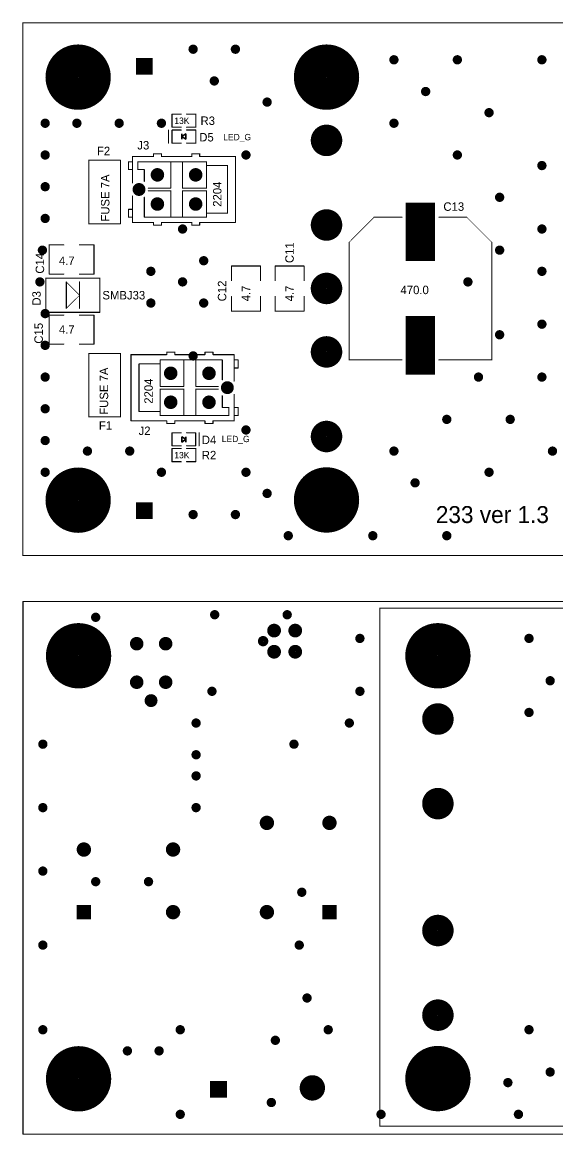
# Model space of a CAD drawing. Extents: x 1.24 to 6.55, y 2.38 to 7.64.
# Drawn here: x 1.24 to 3.77, y 2.38 to 7.64 of the extents above; entities that cross this region are included whole.
import ezdxf

# ---------------------------------------------------------------- set-up
doc = ezdxf.new("R2010")
doc.units = 0
doc.header["$MEASUREMENT"] = 0
for name, color, linetype in [('1', 5, 'CONTINUOUS'), ('12', 1, 'CONTINUOUS'), ('2', 1, 'CONTINUOUS'), ('5', 7, 'CONTINUOUS'), ('6', 7, 'CONTINUOUS'), ('9', 5, 'CONTINUOUS')]:
    doc.layers.add(name, color=color, linetype=linetype)

msp = doc.modelspace()

# ---------------------------------------------------------------- linework, layer by layer
at = {"layer": '1', "const_width": 0.003}
for points in [[(1.949, 7.144), (1.949, 7.206, -1), (1.951, 7.206), (1.951, 7.144, -1), (1.949, 7.144)], [(1.994, 7.205), (1.95, 7.205, -1), (1.95, 7.207), (1.994, 7.207, -1), (1.994, 7.205)], [(2.063, 7.205), (2.019, 7.205, -1), (2.019, 7.207), (2.063, 7.207, -1), (2.063, 7.205)], [(2.064, 7.206), (2.064, 7.144, -1), (2.062, 7.144), (2.062, 7.206, -1), (2.064, 7.206)], [(1.933, 7.069), (1.933, 7.131, -1), (1.935, 7.131), (1.935, 7.069, -1), (1.933, 7.069)], [(1.994, 7.143), (1.95, 7.143, -1), (1.95, 7.145), (1.994, 7.145, -1), (1.994, 7.143)], [(1.949, 7.069), (1.949, 7.131, -1), (1.951, 7.131), (1.951, 7.069, -1), (1.949, 7.069)], [(1.95, 7.132), (1.994, 7.132, -1), (1.994, 7.13), (1.95, 7.13, -1), (1.95, 7.132)], [(2.063, 7.143), (2.019, 7.143, -1), (2.019, 7.145), (2.063, 7.145, -1), (2.063, 7.143)], [(2.019, 7.132), (2.063, 7.132, -1), (2.063, 7.13), (2.019, 7.13, -1), (2.019, 7.132)], [(2.062, 7.069), (2.062, 7.131, -1), (2.064, 7.131), (2.064, 7.069, -1), (2.062, 7.069)], [(1.95, 7.07), (1.994, 7.07, -1), (1.994, 7.068), (1.95, 7.068, -1), (1.95, 7.07)], [(2.019, 7.07), (2.063, 7.07, -1), (2.063, 7.068), (2.019, 7.068, -1), (2.019, 7.07)], [(1.863, 7.005), (1.763, 7.005, -1), (1.763, 7.007), (1.863, 7.007, -1), (1.863, 7.005)], [(1.764, 7.006), (1.764, 6.881, -1), (1.762, 6.881), (1.762, 7.006, -1), (1.764, 7.006)], [(1.862, 7.006), (1.862, 7.019, -1), (1.864, 7.019), (1.864, 7.006, -1), (1.862, 7.006)], [(1.863, 7.02), (1.9, 7.02, -1), (1.9, 7.018), (1.863, 7.018, -1), (1.863, 7.02)], [(1.899, 7.006), (1.899, 7.019, -1), (1.901, 7.019), (1.901, 7.006, -1), (1.899, 7.006)], [(1.9, 7.007), (2.044, 7.007, -1), (2.044, 7.005), (1.9, 7.005, -1), (1.9, 7.007)], [(2.081, 7.018), (2.044, 7.018, -1), (2.044, 7.02), (2.081, 7.02, -1), (2.081, 7.018)], [(2.043, 7.006), (2.043, 7.019, -1), (2.045, 7.019), (2.045, 7.006, -1), (2.043, 7.006)], [(2.08, 7.006), (2.08, 7.019, -1), (2.082, 7.019), (2.082, 7.006, -1), (2.08, 7.006)], [(2.081, 7.007), (2.25, 7.007, -1), (2.25, 7.005), (2.081, 7.005, -1), (2.081, 7.007)], [(2.249, 6.694), (2.249, 7.006, -1), (2.251, 7.006), (2.251, 6.694, -1), (2.249, 6.694)], [(1.556, 6.989), (1.706, 6.989, -1), (1.706, 6.987), (1.556, 6.987, -1), (1.556, 6.989)], [(1.557, 6.988), (1.557, 6.688, -1), (1.555, 6.688), (1.555, 6.988, -1), (1.557, 6.988)], [(1.707, 6.988), (1.707, 6.688, -1), (1.705, 6.688), (1.705, 6.988, -1), (1.707, 6.988)], [(1.763, 6.98), (1.744, 6.98, -1), (1.744, 6.982), (1.763, 6.982, -1), (1.763, 6.98)], [(1.743, 6.944), (1.743, 6.981, -1), (1.745, 6.981), (1.745, 6.944, -1), (1.743, 6.944)], [(1.744, 6.945), (1.763, 6.945, -1), (1.763, 6.943), (1.744, 6.943, -1), (1.744, 6.945)], [(1.789, 6.981), (1.789, 6.944, -1), (1.787, 6.944), (1.787, 6.981, -1), (1.789, 6.981)], [(1.788, 6.982), (2.113, 6.982, -1), (2.113, 6.98), (1.788, 6.98, -1), (1.788, 6.982)], [(1.788, 6.945), (1.819, 6.945, -1), (1.819, 6.943), (1.788, 6.943, -1), (1.788, 6.945)], [(1.82, 6.944), (1.82, 6.888, -1), (1.818, 6.888), (1.818, 6.944, -1), (1.82, 6.944)], [(1.943, 6.856), (1.943, 6.981, -1), (1.945, 6.981), (1.945, 6.856, -1), (1.943, 6.856)], [(1.999, 6.856), (1.999, 6.981, -1), (2.001, 6.981), (2.001, 6.856, -1), (1.999, 6.856)], [(2.114, 6.981), (2.114, 6.856, -1), (2.112, 6.856), (2.112, 6.981, -1), (2.114, 6.981)], [(2.114, 6.981), (2.114, 6.963, -1), (2.112, 6.963), (2.112, 6.981, -1), (2.114, 6.981)], [(2.213, 6.962), (2.113, 6.962, -1), (2.113, 6.964), (2.213, 6.964, -1), (2.213, 6.962)], [(2.214, 6.963), (2.214, 6.738, -1), (2.212, 6.738), (2.212, 6.963, -1), (2.214, 6.963)], [(1.944, 6.855), (1.838, 6.855, -1), (1.838, 6.857), (1.944, 6.857, -1), (1.944, 6.855)], [(1.944, 6.843), (1.838, 6.843, -1), (1.838, 6.845), (1.944, 6.845, -1), (1.944, 6.843)], [(1.945, 6.844), (1.945, 6.719, -1), (1.943, 6.719), (1.943, 6.844, -1), (1.945, 6.844)], [(2.113, 6.855), (2, 6.855, -1), (2, 6.857), (2.113, 6.857, -1), (2.113, 6.855)], [(2.113, 6.843), (2, 6.843, -1), (2, 6.845), (2.113, 6.845, -1), (2.113, 6.843)], [(2.001, 6.844), (2.001, 6.719, -1), (1.999, 6.719), (1.999, 6.844, -1), (2.001, 6.844)], [(2.114, 6.844), (2.114, 6.719, -1), (2.112, 6.719), (2.112, 6.844, -1), (2.114, 6.844)], [(1.762, 6.694), (1.762, 6.819, -1), (1.764, 6.819), (1.764, 6.694, -1), (1.762, 6.694)], [(1.82, 6.813), (1.82, 6.719, -1), (1.818, 6.719), (1.818, 6.813, -1), (1.82, 6.813)], [(1.743, 6.719), (1.743, 6.756, -1), (1.745, 6.756), (1.745, 6.719, -1), (1.743, 6.719)], [(1.744, 6.757), (1.763, 6.757, -1), (1.763, 6.755), (1.744, 6.755, -1), (1.744, 6.757)], [(2.213, 6.737), (2.113, 6.737, -1), (2.113, 6.739), (2.213, 6.739, -1), (2.213, 6.737)], [(2.112, 6.719), (2.112, 6.738, -1), (2.114, 6.738), (2.114, 6.719, -1), (2.112, 6.719)], [(1.556, 6.689), (1.706, 6.689, -1), (1.706, 6.687), (1.556, 6.687, -1), (1.556, 6.689)], [(1.744, 6.72), (1.763, 6.72, -1), (1.763, 6.718), (1.744, 6.718, -1), (1.744, 6.72)], [(1.863, 6.693), (1.763, 6.693, -1), (1.763, 6.695), (1.863, 6.695, -1), (1.863, 6.693)], [(2.113, 6.718), (1.819, 6.718, -1), (1.819, 6.72), (2.113, 6.72, -1), (2.113, 6.718)], [(1.862, 6.681), (1.862, 6.694, -1), (1.864, 6.694), (1.864, 6.681, -1), (1.862, 6.681)], [(1.9, 6.68), (1.863, 6.68, -1), (1.863, 6.682), (1.9, 6.682, -1), (1.9, 6.68)], [(2.044, 6.693), (1.9, 6.693, -1), (1.9, 6.695), (2.044, 6.695, -1), (2.044, 6.693)], [(1.899, 6.681), (1.899, 6.694, -1), (1.901, 6.694), (1.901, 6.681, -1), (1.899, 6.681)], [(2.043, 6.681), (2.043, 6.694, -1), (2.045, 6.694), (2.045, 6.681, -1), (2.043, 6.681)], [(2.081, 6.68), (2.044, 6.68, -1), (2.044, 6.682), (2.081, 6.682, -1), (2.081, 6.68)], [(2.082, 6.694), (2.082, 6.681, -1), (2.08, 6.681), (2.08, 6.694, -1), (2.082, 6.694)], [(2.081, 6.695), (2.25, 6.695, -1), (2.25, 6.693), (2.081, 6.693, -1), (2.081, 6.695)], [(2.788, 6.6), (2.906, 6.719, -1), (2.906, 6.719), (2.788, 6.6, -1), (2.788, 6.6)], [(3.038, 6.718), (2.906, 6.718, -1), (2.906, 6.72), (3.038, 6.72, -1), (3.038, 6.718)], [(3.213, 6.72), (3.344, 6.72, -1), (3.344, 6.718), (3.213, 6.718, -1), (3.213, 6.72)], [(3.463, 6.6), (3.344, 6.719, -1), (3.344, 6.719), (3.463, 6.6, -1), (3.463, 6.6)], [(1.368, 6.45), (1.368, 6.588, -1), (1.37, 6.588), (1.37, 6.45, -1), (1.368, 6.45)], [(1.438, 6.587), (1.369, 6.587, -1), (1.369, 6.589), (1.438, 6.589, -1), (1.438, 6.587)], [(1.512, 6.589), (1.581, 6.589, -1), (1.581, 6.587), (1.512, 6.587, -1), (1.512, 6.589)], [(1.58, 6.45), (1.58, 6.588, -1), (1.582, 6.588), (1.582, 6.45, -1), (1.58, 6.45)], [(2.789, 6.6), (2.789, 6.044, -1), (2.787, 6.044), (2.787, 6.6, -1), (2.789, 6.6)], [(3.464, 6.6), (3.464, 6.044, -1), (3.462, 6.044), (3.462, 6.6, -1), (3.464, 6.6)], [(2.369, 6.487), (2.231, 6.487, -1), (2.231, 6.489), (2.369, 6.489, -1), (2.369, 6.487)], [(2.23, 6.419), (2.23, 6.488, -1), (2.232, 6.488), (2.232, 6.419, -1), (2.23, 6.419)], [(2.368, 6.419), (2.368, 6.488, -1), (2.37, 6.488), (2.37, 6.419, -1), (2.368, 6.419)], [(2.575, 6.487), (2.438, 6.487, -1), (2.438, 6.489), (2.575, 6.489, -1), (2.575, 6.487)], [(2.437, 6.419), (2.437, 6.488, -1), (2.439, 6.488), (2.439, 6.419, -1), (2.437, 6.419)], [(2.574, 6.419), (2.574, 6.488, -1), (2.576, 6.488), (2.576, 6.419, -1), (2.574, 6.419)], [(1.354, 6.431), (1.354, 6.269, -1), (1.352, 6.269), (1.352, 6.431, -1), (1.354, 6.431)], [(1.353, 6.432), (1.609, 6.432, -1), (1.609, 6.43), (1.353, 6.43, -1), (1.353, 6.432)], [(1.438, 6.449), (1.369, 6.449, -1), (1.369, 6.451), (1.438, 6.451, -1), (1.438, 6.449)], [(1.512, 6.451), (1.581, 6.451, -1), (1.581, 6.449), (1.512, 6.449, -1), (1.512, 6.451)], [(1.61, 6.431), (1.61, 6.269, -1), (1.608, 6.269), (1.608, 6.431, -1), (1.61, 6.431)], [(1.451, 6.413), (1.451, 6.288, -1), (1.449, 6.288), (1.449, 6.413, -1), (1.451, 6.413)], [(1.513, 6.35), (1.45, 6.413, -1), (1.45, 6.413), (1.513, 6.35, -1), (1.513, 6.35)], [(1.514, 6.413), (1.514, 6.288, -1), (1.512, 6.288), (1.512, 6.413, -1), (1.514, 6.413)], [(1.513, 6.35), (1.45, 6.288, -1), (1.45, 6.288), (1.513, 6.35, -1), (1.513, 6.35)], [(2.232, 6.344), (2.232, 6.275, -1), (2.23, 6.275), (2.23, 6.344, -1), (2.232, 6.344)], [(2.37, 6.344), (2.37, 6.275, -1), (2.368, 6.275), (2.368, 6.344, -1), (2.37, 6.344)], [(2.439, 6.344), (2.439, 6.275, -1), (2.437, 6.275), (2.437, 6.344, -1), (2.439, 6.344)], [(2.576, 6.344), (2.576, 6.275, -1), (2.574, 6.275), (2.574, 6.344, -1), (2.576, 6.344)], [(1.353, 6.27), (1.609, 6.27, -1), (1.609, 6.268), (1.353, 6.268, -1), (1.353, 6.27)], [(2.369, 6.274), (2.231, 6.274, -1), (2.231, 6.276), (2.369, 6.276, -1), (2.369, 6.274)], [(2.575, 6.274), (2.438, 6.274, -1), (2.438, 6.276), (2.575, 6.276, -1), (2.575, 6.274)], [(1.368, 6.119), (1.368, 6.256, -1), (1.37, 6.256), (1.37, 6.119, -1), (1.368, 6.119)], [(1.438, 6.255), (1.369, 6.255, -1), (1.369, 6.257), (1.438, 6.257, -1), (1.438, 6.255)], [(1.512, 6.257), (1.581, 6.257, -1), (1.581, 6.255), (1.512, 6.255, -1), (1.512, 6.257)], [(1.58, 6.119), (1.58, 6.256, -1), (1.582, 6.256), (1.582, 6.119, -1), (1.58, 6.119)], [(1.438, 6.118), (1.369, 6.118, -1), (1.369, 6.12), (1.438, 6.12, -1), (1.438, 6.118)], [(1.512, 6.12), (1.581, 6.12, -1), (1.581, 6.118), (1.512, 6.118, -1), (1.512, 6.12)], [(1.706, 6.074), (1.556, 6.074, -1), (1.556, 6.076), (1.706, 6.076, -1), (1.706, 6.074)], [(1.555, 5.775), (1.555, 6.075, -1), (1.557, 6.075), (1.557, 5.775, -1), (1.555, 5.775)], [(1.705, 5.775), (1.705, 6.075, -1), (1.707, 6.075), (1.707, 5.775, -1), (1.705, 5.775)], [(1.757, 6.069), (1.757, 5.756, -1), (1.755, 5.756), (1.755, 6.069, -1), (1.757, 6.069)], [(1.925, 6.068), (1.756, 6.068, -1), (1.756, 6.07), (1.925, 6.07, -1), (1.925, 6.068)], [(1.924, 6.069), (1.924, 6.081, -1), (1.926, 6.081), (1.926, 6.069, -1), (1.924, 6.069)], [(1.925, 6.082), (1.963, 6.082, -1), (1.963, 6.08), (1.925, 6.08, -1), (1.925, 6.082)], [(1.964, 6.081), (1.964, 6.069, -1), (1.962, 6.069), (1.962, 6.081, -1), (1.964, 6.081)], [(1.963, 6.07), (2.106, 6.07, -1), (2.106, 6.068), (1.963, 6.068, -1), (1.963, 6.07)], [(2.107, 6.081), (2.107, 6.069, -1), (2.105, 6.069), (2.105, 6.081, -1), (2.107, 6.081)], [(2.106, 6.082), (2.144, 6.082, -1), (2.144, 6.08), (2.106, 6.08, -1), (2.106, 6.082)], [(2.145, 6.081), (2.145, 6.069, -1), (2.143, 6.069), (2.143, 6.081, -1), (2.145, 6.081)], [(2.144, 6.07), (2.244, 6.07, -1), (2.244, 6.068), (2.144, 6.068, -1), (2.144, 6.07)], [(2.245, 6.069), (2.245, 5.944, -1), (2.243, 5.944), (2.243, 6.069, -1), (2.245, 6.069)], [(1.794, 6.026), (1.894, 6.026, -1), (1.894, 6.024), (1.794, 6.024, -1), (1.794, 6.026)], [(1.793, 5.8), (1.793, 6.025, -1), (1.795, 6.025), (1.795, 5.8, -1), (1.793, 5.8)], [(1.894, 6.045), (2.188, 6.045, -1), (2.188, 6.043), (1.894, 6.043, -1), (1.894, 6.045)], [(1.893, 5.919), (1.893, 6.044, -1), (1.895, 6.044), (1.895, 5.919, -1), (1.893, 5.919)], [(1.895, 6.044), (1.895, 6.025, -1), (1.893, 6.025), (1.893, 6.044, -1), (1.895, 6.044)], [(2.005, 5.919), (2.005, 6.044, -1), (2.007, 6.044), (2.007, 5.919, -1), (2.005, 5.919)], [(2.062, 5.919), (2.062, 6.044, -1), (2.064, 6.044), (2.064, 5.919, -1), (2.062, 5.919)], [(2.187, 5.95), (2.187, 6.044, -1), (2.189, 6.044), (2.189, 5.95, -1), (2.187, 5.95)], [(2.263, 6.043), (2.244, 6.043, -1), (2.244, 6.045), (2.263, 6.045, -1), (2.263, 6.043)], [(2.263, 6.005), (2.244, 6.005, -1), (2.244, 6.007), (2.263, 6.007, -1), (2.263, 6.005)], [(2.264, 6.044), (2.264, 6.006, -1), (2.262, 6.006), (2.262, 6.044, -1), (2.264, 6.044)], [(3.038, 6.043), (2.788, 6.043, -1), (2.788, 6.045), (3.038, 6.045, -1), (3.038, 6.043)], [(3.213, 6.045), (3.463, 6.045, -1), (3.463, 6.043), (3.213, 6.043, -1), (3.213, 6.045)], [(1.894, 5.92), (2.006, 5.92, -1), (2.006, 5.918), (1.894, 5.918, -1), (1.894, 5.92)], [(1.894, 5.907), (2.006, 5.907, -1), (2.006, 5.905), (1.894, 5.905, -1), (1.894, 5.907)], [(1.893, 5.781), (1.893, 5.906, -1), (1.895, 5.906), (1.895, 5.781, -1), (1.893, 5.781)], [(2.007, 5.906), (2.007, 5.781, -1), (2.005, 5.781), (2.005, 5.906, -1), (2.007, 5.906)], [(2.063, 5.92), (2.169, 5.92, -1), (2.169, 5.918), (2.063, 5.918, -1), (2.063, 5.92)], [(2.064, 5.906), (2.064, 5.781, -1), (2.062, 5.781), (2.062, 5.906, -1), (2.064, 5.906)], [(2.063, 5.907), (2.169, 5.907, -1), (2.169, 5.905), (2.063, 5.905, -1), (2.063, 5.907)], [(2.187, 5.819), (2.187, 5.875, -1), (2.189, 5.875), (2.189, 5.819, -1), (2.187, 5.819)], [(2.243, 5.756), (2.243, 5.881, -1), (2.245, 5.881), (2.245, 5.756, -1), (2.243, 5.756)], [(1.794, 5.801), (1.894, 5.801, -1), (1.894, 5.799), (1.794, 5.799, -1), (1.794, 5.801)], [(1.893, 5.781), (1.893, 5.8, -1), (1.895, 5.8), (1.895, 5.781, -1), (1.893, 5.781)], [(2.219, 5.818), (2.188, 5.818, -1), (2.188, 5.82), (2.219, 5.82, -1), (2.219, 5.818)], [(2.218, 5.781), (2.218, 5.819, -1), (2.22, 5.819), (2.22, 5.781, -1), (2.218, 5.781)], [(2.263, 5.818), (2.244, 5.818, -1), (2.244, 5.82), (2.263, 5.82, -1), (2.263, 5.818)], [(2.264, 5.819), (2.264, 5.781, -1), (2.262, 5.781), (2.262, 5.819, -1), (2.264, 5.819)], [(1.706, 5.774), (1.556, 5.774, -1), (1.556, 5.776), (1.706, 5.776, -1), (1.706, 5.774)], [(1.925, 5.755), (1.756, 5.755, -1), (1.756, 5.757), (1.925, 5.757, -1), (1.925, 5.755)], [(2.219, 5.78), (1.894, 5.78, -1), (1.894, 5.782), (2.219, 5.782, -1), (2.219, 5.78)], [(1.926, 5.756), (1.926, 5.744, -1), (1.924, 5.744), (1.924, 5.756, -1), (1.926, 5.756)], [(1.925, 5.745), (1.963, 5.745, -1), (1.963, 5.743), (1.925, 5.743, -1), (1.925, 5.745)], [(2.106, 5.755), (1.963, 5.755, -1), (1.963, 5.757), (2.106, 5.757, -1), (2.106, 5.755)], [(1.964, 5.756), (1.964, 5.744, -1), (1.962, 5.744), (1.962, 5.756, -1), (1.964, 5.756)], [(2.107, 5.756), (2.107, 5.744, -1), (2.105, 5.744), (2.105, 5.756, -1), (2.107, 5.756)], [(2.144, 5.743), (2.106, 5.743, -1), (2.106, 5.745), (2.144, 5.745, -1), (2.144, 5.743)], [(2.144, 5.757), (2.244, 5.757, -1), (2.244, 5.755), (2.144, 5.755, -1), (2.144, 5.757)], [(2.145, 5.756), (2.145, 5.744, -1), (2.143, 5.744), (2.143, 5.756, -1), (2.145, 5.756)], [(2.244, 5.782), (2.263, 5.782, -1), (2.263, 5.78), (2.244, 5.78, -1), (2.244, 5.782)], [(1.951, 5.7), (1.951, 5.638, -1), (1.949, 5.638), (1.949, 5.7, -1), (1.951, 5.7)], [(1.994, 5.699), (1.95, 5.699, -1), (1.95, 5.701), (1.994, 5.701, -1), (1.994, 5.699)], [(2.062, 5.699), (2.019, 5.699, -1), (2.019, 5.701), (2.062, 5.701, -1), (2.062, 5.699)], [(2.063, 5.7), (2.063, 5.638, -1), (2.061, 5.638), (2.061, 5.7, -1), (2.063, 5.7)], [(2.079, 5.7), (2.079, 5.638, -1), (2.077, 5.638), (2.077, 5.7, -1), (2.079, 5.7)], [(1.994, 5.637), (1.95, 5.637, -1), (1.95, 5.639), (1.994, 5.639, -1), (1.994, 5.637)], [(2.062, 5.637), (2.019, 5.637, -1), (2.019, 5.639), (2.062, 5.639, -1), (2.062, 5.637)], [(1.95, 5.626), (1.994, 5.626, -1), (1.994, 5.624), (1.95, 5.624, -1), (1.95, 5.626)], [(1.949, 5.563), (1.949, 5.625, -1), (1.951, 5.625), (1.951, 5.563, -1), (1.949, 5.563)], [(2.019, 5.626), (2.063, 5.626, -1), (2.063, 5.624), (2.019, 5.624, -1), (2.019, 5.626)], [(2.064, 5.625), (2.064, 5.563, -1), (2.062, 5.563), (2.062, 5.625, -1), (2.064, 5.625)], [(1.95, 5.564), (1.994, 5.564, -1), (1.994, 5.562), (1.95, 5.562, -1), (1.95, 5.564)], [(2.019, 5.564), (2.063, 5.564, -1), (2.063, 5.562), (2.019, 5.562, -1), (2.019, 5.564)]]:
    msp.add_lwpolyline(points, format="xyb", dxfattribs=at)
at = {"layer": '12'}
for points in [[(1.997, 7.113), (1.997, 7.088, -1), (1.997, 7.088), (1.997, 7.113, -1), (1.997, 7.113)], [(1.997, 7.1), (2.016, 7.113, -1), (2.016, 7.113), (1.997, 7.1, -1), (1.997, 7.1)], [(2.016, 7.088), (2.016, 7.113, -1), (2.016, 7.113), (2.016, 7.088, -1), (2.016, 7.088)], [(1.997, 7.1), (2.016, 7.088, -1), (2.016, 7.088), (1.997, 7.1, -1), (1.997, 7.1)], [(1.997, 5.681), (1.997, 5.656, -1), (1.997, 5.656), (1.997, 5.681, -1), (1.997, 5.681)], [(2.016, 5.669), (1.997, 5.681, -1), (1.997, 5.681), (2.016, 5.669, -1), (2.016, 5.669)], [(2.016, 5.656), (2.016, 5.681, -1), (2.016, 5.681), (2.016, 5.656, -1), (2.016, 5.656)], [(2.016, 5.669), (1.997, 5.656, -1), (1.997, 5.656), (2.016, 5.669, -1), (2.016, 5.669)]]:
    msp.add_lwpolyline(points, format="xyb", dxfattribs=at)
at = {"layer": '5'}
for points, const_width in [([(1.243, 5.119), (1.243, 7.638, -1), (1.245, 7.638), (1.245, 5.119, -1), (1.243, 5.119)], 0.003), ([(1.244, 7.639), (6.544, 7.639, -1), (6.544, 7.637), (1.244, 7.637, -1), (1.244, 7.639)], 0.003), ([(1.506, 7.458), (1.506, 7.458, -1), (1.506, 7.304), (1.506, 7.304, -1), (1.506, 7.458)], 0.155), ([(2.05, 7.524), (2.05, 7.524, -1), (2.05, 7.502), (2.05, 7.502, -1), (2.05, 7.524)], 0.022), ([(2.25, 7.524), (2.25, 7.524, -1), (2.25, 7.502), (2.25, 7.502, -1), (2.25, 7.524)], 0.022), ([(2.681, 7.458), (2.681, 7.458, -1), (2.681, 7.304), (2.681, 7.304, -1), (2.681, 7.458)], 0.155), ([(3, 7.474), (3, 7.474, -1), (3, 7.452), (3, 7.452, -1), (3, 7.474)], 0.022), ([(3.3, 7.474), (3.3, 7.474, -1), (3.3, 7.452), (3.3, 7.452, -1), (3.3, 7.474)], 0.022), ([(3.7, 7.474), (3.7, 7.474, -1), (3.7, 7.452), (3.7, 7.452, -1), (3.7, 7.474)], 0.022), ([(2.15, 7.374), (2.15, 7.374, -1), (2.15, 7.352), (2.15, 7.352, -1), (2.15, 7.374)], 0.022), ([(3.15, 7.324), (3.15, 7.324, -1), (3.15, 7.302), (3.15, 7.302, -1), (3.15, 7.324)], 0.022), ([(2.4, 7.274), (2.4, 7.274, -1), (2.4, 7.252), (2.4, 7.252, -1), (2.4, 7.274)], 0.022), ([(3.45, 7.224), (3.45, 7.224, -1), (3.45, 7.202), (3.45, 7.202, -1), (3.45, 7.224)], 0.022), ([(1.35, 7.174), (1.35, 7.174, -1), (1.35, 7.152), (1.35, 7.152, -1), (1.35, 7.174)], 0.022), ([(1.5, 7.174), (1.5, 7.174, -1), (1.5, 7.152), (1.5, 7.152, -1), (1.5, 7.174)], 0.022), ([(1.7, 7.174), (1.7, 7.174, -1), (1.7, 7.152), (1.7, 7.152, -1), (1.7, 7.174)], 0.022), ([(1.9, 7.174), (1.9, 7.174, -1), (1.9, 7.152), (1.9, 7.152, -1), (1.9, 7.174)], 0.022), ([(2.681, 7.119), (2.681, 7.119, -1), (2.681, 7.045), (2.681, 7.045, -1), (2.681, 7.119)], 0.075), ([(3, 7.174), (3, 7.174, -1), (3, 7.152), (3, 7.152, -1), (3, 7.174)], 0.022), ([(1.35, 7.024), (1.35, 7.024, -1), (1.35, 7.002), (1.35, 7.002, -1), (1.35, 7.024)], 0.022), ([(2.3, 7.024), (2.3, 7.024, -1), (2.3, 7.002), (2.3, 7.002, -1), (2.3, 7.024)], 0.022), ([(3.3, 7.024), (3.3, 7.024, -1), (3.3, 7.002), (3.3, 7.002, -1), (3.3, 7.024)], 0.022), ([(1.881, 6.935), (1.881, 6.935, -1), (1.881, 6.903), (1.881, 6.903, -1), (1.881, 6.935)], 0.032), ([(2.062, 6.935), (2.062, 6.935, -1), (2.062, 6.903), (2.062, 6.903, -1), (2.062, 6.935)], 0.032), ([(3.7, 6.974), (3.7, 6.974, -1), (3.7, 6.952), (3.7, 6.952, -1), (3.7, 6.974)], 0.022), ([(1.35, 6.874), (1.35, 6.874, -1), (1.35, 6.852), (1.35, 6.852, -1), (1.35, 6.874)], 0.022), ([(1.794, 6.865), (1.794, 6.865, -1), (1.794, 6.835), (1.794, 6.835, -1), (1.794, 6.865)], 0.031), ([(1.881, 6.797), (1.881, 6.797, -1), (1.881, 6.765), (1.881, 6.765, -1), (1.881, 6.797)], 0.032), ([(2.062, 6.797), (2.062, 6.797, -1), (2.062, 6.765), (2.062, 6.765, -1), (2.062, 6.797)], 0.032), ([(3.5, 6.824), (3.5, 6.824, -1), (3.5, 6.802), (3.5, 6.802, -1), (3.5, 6.824)], 0.022), ([(1.35, 6.724), (1.35, 6.724, -1), (1.35, 6.702), (1.35, 6.702, -1), (1.35, 6.724)], 0.022), ([(2.681, 6.719), (2.681, 6.719, -1), (2.681, 6.645), (2.681, 6.645, -1), (2.681, 6.719)], 0.075), ([(2, 6.674), (2, 6.674, -1), (2, 6.652), (2, 6.652, -1), (2, 6.674)], 0.022), ([(3.7, 6.674), (3.7, 6.674, -1), (3.7, 6.652), (3.7, 6.652, -1), (3.7, 6.674)], 0.022), ([(1.337, 6.574), (1.337, 6.574, -1), (1.337, 6.552), (1.337, 6.552, -1), (1.337, 6.574)], 0.022), ([(3.5, 6.574), (3.5, 6.574, -1), (3.5, 6.552), (3.5, 6.552, -1), (3.5, 6.574)], 0.022), ([(2.1, 6.524), (2.1, 6.524, -1), (2.1, 6.502), (2.1, 6.502, -1), (2.1, 6.524)], 0.022), ([(1.85, 6.474), (1.85, 6.474, -1), (1.85, 6.452), (1.85, 6.452, -1), (1.85, 6.474)], 0.022), ([(3.7, 6.474), (3.7, 6.474, -1), (3.7, 6.452), (3.7, 6.452, -1), (3.7, 6.474)], 0.022), ([(1.325, 6.424), (1.325, 6.424, -1), (1.325, 6.402), (1.325, 6.402, -1), (1.325, 6.424)], 0.022), ([(2, 6.424), (2, 6.424, -1), (2, 6.402), (2, 6.402, -1), (2, 6.424)], 0.022), ([(2.681, 6.419), (2.681, 6.419, -1), (2.681, 6.345), (2.681, 6.345, -1), (2.681, 6.419)], 0.075), ([(3.35, 6.424), (3.35, 6.424, -1), (3.35, 6.402), (3.35, 6.402, -1), (3.35, 6.424)], 0.022), ([(1.85, 6.324), (1.85, 6.324, -1), (1.85, 6.302), (1.85, 6.302, -1), (1.85, 6.324)], 0.022), ([(2.1, 6.324), (2.1, 6.324, -1), (2.1, 6.302), (2.1, 6.302, -1), (2.1, 6.324)], 0.022), ([(1.35, 6.274), (1.35, 6.274, -1), (1.35, 6.252), (1.35, 6.252, -1), (1.35, 6.274)], 0.022), ([(3.7, 6.224), (3.7, 6.224, -1), (3.7, 6.202), (3.7, 6.202, -1), (3.7, 6.224)], 0.022), ([(2.681, 6.119), (2.681, 6.119, -1), (2.681, 6.045), (2.681, 6.045, -1), (2.681, 6.119)], 0.075), ([(3.5, 6.174), (3.5, 6.174, -1), (3.5, 6.152), (3.5, 6.152, -1), (3.5, 6.174)], 0.022), ([(1.35, 6.124), (1.35, 6.124, -1), (1.35, 6.102), (1.35, 6.102, -1), (1.35, 6.124)], 0.022), ([(2.05, 6.074), (2.05, 6.074, -1), (2.05, 6.052), (2.05, 6.052, -1), (2.05, 6.074)], 0.022), ([(1.944, 5.997), (1.944, 5.997, -1), (1.944, 5.965), (1.944, 5.965, -1), (1.944, 5.997)], 0.032), ([(2.125, 5.997), (2.125, 5.997, -1), (2.125, 5.965), (2.125, 5.965, -1), (2.125, 5.997)], 0.032), ([(1.35, 5.974), (1.35, 5.974, -1), (1.35, 5.952), (1.35, 5.952, -1), (1.35, 5.974)], 0.022), ([(2.212, 5.928), (2.212, 5.928, -1), (2.212, 5.898), (2.212, 5.898, -1), (2.212, 5.928)], 0.031), ([(3.4, 5.974), (3.4, 5.974, -1), (3.4, 5.952), (3.4, 5.952, -1), (3.4, 5.974)], 0.022), ([(3.7, 5.974), (3.7, 5.974, -1), (3.7, 5.952), (3.7, 5.952, -1), (3.7, 5.974)], 0.022), ([(1.944, 5.86), (1.944, 5.86, -1), (1.944, 5.828), (1.944, 5.828, -1), (1.944, 5.86)], 0.032), ([(2.125, 5.86), (2.125, 5.86, -1), (2.125, 5.828), (2.125, 5.828, -1), (2.125, 5.86)], 0.032), ([(1.35, 5.824), (1.35, 5.824, -1), (1.35, 5.802), (1.35, 5.802, -1), (1.35, 5.824)], 0.022), ([(2.3, 5.724), (2.3, 5.724, -1), (2.3, 5.702), (2.3, 5.702, -1), (2.3, 5.724)], 0.022), ([(2.681, 5.719), (2.681, 5.719, -1), (2.681, 5.645), (2.681, 5.645, -1), (2.681, 5.719)], 0.075), ([(3.25, 5.774), (3.25, 5.774, -1), (3.25, 5.752), (3.25, 5.752, -1), (3.25, 5.774)], 0.022), ([(3.55, 5.774), (3.55, 5.774, -1), (3.55, 5.752), (3.55, 5.752, -1), (3.55, 5.774)], 0.022), ([(1.35, 5.674), (1.35, 5.674, -1), (1.35, 5.652), (1.35, 5.652, -1), (1.35, 5.674)], 0.022), ([(1.55, 5.624), (1.55, 5.624, -1), (1.55, 5.602), (1.55, 5.602, -1), (1.55, 5.624)], 0.022), ([(1.75, 5.624), (1.75, 5.624, -1), (1.75, 5.602), (1.75, 5.602, -1), (1.75, 5.624)], 0.022), ([(3, 5.624), (3, 5.624, -1), (3, 5.602), (3, 5.602, -1), (3, 5.624)], 0.022), ([(3.75, 5.624), (3.75, 5.624, -1), (3.75, 5.602), (3.75, 5.602, -1), (3.75, 5.624)], 0.022), ([(1.35, 5.524), (1.35, 5.524, -1), (1.35, 5.502), (1.35, 5.502, -1), (1.35, 5.524)], 0.022), ([(1.506, 5.458), (1.506, 5.458, -1), (1.506, 5.304), (1.506, 5.304, -1), (1.506, 5.458)], 0.155), ([(1.9, 5.524), (1.9, 5.524, -1), (1.9, 5.502), (1.9, 5.502, -1), (1.9, 5.524)], 0.022), ([(2.3, 5.524), (2.3, 5.524, -1), (2.3, 5.502), (2.3, 5.502, -1), (2.3, 5.524)], 0.022), ([(2.681, 5.459), (2.681, 5.459, -1), (2.681, 5.305), (2.681, 5.305, -1), (2.681, 5.459)], 0.155), ([(3.45, 5.524), (3.45, 5.524, -1), (3.45, 5.502), (3.45, 5.502, -1), (3.45, 5.524)], 0.022), ([(3.1, 5.474), (3.1, 5.474, -1), (3.1, 5.452), (3.1, 5.452, -1), (3.1, 5.474)], 0.022), ([(2.4, 5.424), (2.4, 5.424, -1), (2.4, 5.402), (2.4, 5.402, -1), (2.4, 5.424)], 0.022), ([(2.05, 5.324), (2.05, 5.324, -1), (2.05, 5.302), (2.05, 5.302, -1), (2.05, 5.324)], 0.022), ([(2.25, 5.324), (2.25, 5.324, -1), (2.25, 5.302), (2.25, 5.302, -1), (2.25, 5.324)], 0.022), ([(2.5, 5.224), (2.5, 5.224, -1), (2.5, 5.202), (2.5, 5.202, -1), (2.5, 5.224)], 0.022), ([(2.9, 5.224), (2.9, 5.224, -1), (2.9, 5.202), (2.9, 5.202, -1), (2.9, 5.224)], 0.022), ([(3.25, 5.224), (3.25, 5.224, -1), (3.25, 5.202), (3.25, 5.202, -1), (3.25, 5.224)], 0.022), ([(1.244, 5.12), (6.544, 5.12, -1), (6.544, 5.118), (1.244, 5.118, -1), (1.244, 5.12)], 0.003)]:
    msp.add_lwpolyline(points, format="xyb", dxfattribs=dict(at, const_width=const_width))
for points, const_width in [([(1.819, 7.471), (1.819, 7.392)], 0.079), ([(3.056, 6.65), (3.194, 6.65)], 0.276), ([(3.194, 6.113), (3.056, 6.113)], 0.276), ([(1.819, 5.371), (1.819, 5.292)], 0.079)]:
    msp.add_lwpolyline(points, dxfattribs=dict(at, const_width=const_width))
at = {"layer": '6'}
for points, const_width in [([(1.246, 2.3834), (1.246, 4.9024, 1), (1.244, 4.9024), (1.244, 2.3834, 1), (1.246, 2.3834)], 0.003), ([(6.545, 4.9034), (1.245, 4.9034, 1), (1.245, 4.9014), (6.545, 4.9014, 1), (6.545, 4.9034)], 0.003), ([(1.589, 4.8384), (1.589, 4.8384, 1), (1.589, 4.8164), (1.589, 4.8164, 1), (1.589, 4.8384)], 0.022), ([(2.152, 4.8504), (2.152, 4.8504, 1), (2.152, 4.8284), (2.152, 4.8284, 1), (2.152, 4.8504)], 0.022), ([(2.495, 4.8504), (2.495, 4.8504, 1), (2.495, 4.8284), (2.495, 4.8284, 1), (2.495, 4.8504)], 0.022), ([(1.508, 4.7224), (1.508, 4.7224, 1), (1.508, 4.5684), (1.508, 4.5684, 1), (1.508, 4.7224)], 0.155), ([(2.433, 4.7804), (2.433, 4.7804, 1), (2.433, 4.7484), (2.433, 4.7484, 1), (2.433, 4.7804)], 0.033), ([(2.533, 4.7804), (2.533, 4.7804, 1), (2.533, 4.7484), (2.533, 4.7484, 1), (2.533, 4.7804)], 0.033), ([(3.208, 4.7224), (3.208, 4.7224, 1), (3.208, 4.5684), (3.208, 4.5684, 1), (3.208, 4.7224)], 0.155), ([(1.783, 4.7184), (1.783, 4.7184, 1), (1.783, 4.6864), (1.783, 4.6864, 1), (1.783, 4.7184)], 0.032), ([(1.92, 4.7184), (1.92, 4.7184, 1), (1.92, 4.6864), (1.92, 4.6864, 1), (1.92, 4.7184)], 0.032), ([(2.381, 4.7264), (2.381, 4.7264, 1), (2.381, 4.7024), (2.381, 4.7024, 1), (2.381, 4.7264)], 0.025), ([(2.839, 4.7384), (2.839, 4.7384, 1), (2.839, 4.7164), (2.839, 4.7164, 1), (2.839, 4.7384)], 0.022), ([(3.639, 4.7384), (3.639, 4.7384, 1), (3.639, 4.7164), (3.639, 4.7164, 1), (3.639, 4.7384)], 0.022), ([(2.433, 4.6804), (2.433, 4.6804, 1), (2.433, 4.6484), (2.433, 4.6484, 1), (2.433, 4.6804)], 0.033), ([(2.533, 4.6804), (2.533, 4.6804, 1), (2.533, 4.6484), (2.533, 4.6484, 1), (2.533, 4.6804)], 0.033), ([(1.783, 4.5364), (1.783, 4.5364, 1), (1.783, 4.5044), (1.783, 4.5044, 1), (1.783, 4.5364)], 0.032), ([(1.92, 4.5364), (1.92, 4.5364, 1), (1.92, 4.5044), (1.92, 4.5044, 1), (1.92, 4.5364)], 0.032), ([(3.739, 4.5384), (3.739, 4.5384, 1), (3.739, 4.5164), (3.739, 4.5164, 1), (3.739, 4.5384)], 0.022), ([(2.139, 4.4884), (2.139, 4.4884, 1), (2.139, 4.4664), (2.139, 4.4664, 1), (2.139, 4.4884)], 0.022), ([(2.839, 4.4884), (2.839, 4.4884, 1), (2.839, 4.4664), (2.839, 4.4664, 1), (2.839, 4.4884)], 0.022), ([(1.851, 4.4484), (1.851, 4.4484, 1), (1.851, 4.4184), (1.851, 4.4184, 1), (1.851, 4.4484)], 0.031), ([(3.208, 4.3834), (3.208, 4.3834, 1), (3.208, 4.3094), (3.208, 4.3094, 1), (3.208, 4.3834)], 0.075), ([(3.639, 4.3884), (3.639, 4.3884, 1), (3.639, 4.3664), (3.639, 4.3664, 1), (3.639, 4.3884)], 0.022), ([(2.064, 4.3384), (2.064, 4.3384, 1), (2.064, 4.3164), (2.064, 4.3164, 1), (2.064, 4.3384)], 0.022), ([(2.789, 4.3384), (2.789, 4.3384, 1), (2.789, 4.3164), (2.789, 4.3164, 1), (2.789, 4.3384)], 0.022), ([(1.339, 4.2384), (1.339, 4.2384, 1), (1.339, 4.2164), (1.339, 4.2164, 1), (1.339, 4.2384)], 0.022), ([(2.527, 4.2384), (2.527, 4.2384, 1), (2.527, 4.2164), (2.527, 4.2164, 1), (2.527, 4.2384)], 0.022), ([(2.064, 4.1884), (2.064, 4.1884, 1), (2.064, 4.1664), (2.064, 4.1664, 1), (2.064, 4.1884)], 0.022), ([(2.064, 4.0884), (2.064, 4.0884, 1), (2.064, 4.0664), (2.064, 4.0664, 1), (2.064, 4.0884)], 0.022), ([(3.208, 3.9834), (3.208, 3.9834, 1), (3.208, 3.9094), (3.208, 3.9094, 1), (3.208, 3.9834)], 0.075), ([(1.339, 3.9384), (1.339, 3.9384, 1), (1.339, 3.9164), (1.339, 3.9164, 1), (1.339, 3.9384)], 0.022), ([(2.064, 3.9384), (2.064, 3.9384, 1), (2.064, 3.9164), (2.064, 3.9164, 1), (2.064, 3.9384)], 0.022), ([(2.399, 3.8724), (2.399, 3.8724, 1), (2.399, 3.8384), (2.399, 3.8384, 1), (2.399, 3.8724)], 0.034), ([(2.695, 3.8724), (2.695, 3.8724, 1), (2.695, 3.8384), (2.695, 3.8384, 1), (2.695, 3.8724)], 0.034), ([(1.533, 3.7464), (1.533, 3.7464, 1), (1.533, 3.7124), (1.533, 3.7124, 1), (1.533, 3.7464)], 0.034), ([(1.955, 3.7464), (1.955, 3.7464, 1), (1.955, 3.7124), (1.955, 3.7124, 1), (1.955, 3.7464)], 0.034), ([(1.339, 3.6384), (1.339, 3.6384, 1), (1.339, 3.6164), (1.339, 3.6164, 1), (1.339, 3.6384)], 0.022), ([(1.589, 3.5884), (1.589, 3.5884, 1), (1.589, 3.5664), (1.589, 3.5664, 1), (1.589, 3.5884)], 0.022), ([(1.839, 3.5884), (1.839, 3.5884, 1), (1.839, 3.5664), (1.839, 3.5664, 1), (1.839, 3.5884)], 0.022), ([(2.564, 3.5384), (2.564, 3.5384, 1), (2.564, 3.5164), (2.564, 3.5164, 1), (2.564, 3.5384)], 0.022), ([(1.955, 3.4504), (1.955, 3.4504, 1), (1.955, 3.4164), (1.955, 3.4164, 1), (1.955, 3.4504)], 0.034), ([(2.399, 3.4504), (2.399, 3.4504, 1), (2.399, 3.4164), (2.399, 3.4164, 1), (2.399, 3.4504)], 0.034), ([(3.208, 3.3834), (3.208, 3.3834, 1), (3.208, 3.3094), (3.208, 3.3094, 1), (3.208, 3.3834)], 0.075), ([(1.339, 3.2884), (1.339, 3.2884, 1), (1.339, 3.2664), (1.339, 3.2664, 1), (1.339, 3.2884)], 0.022), ([(2.552, 3.2884), (2.552, 3.2884, 1), (2.552, 3.2664), (2.552, 3.2664, 1), (2.552, 3.2884)], 0.022), ([(2.589, 3.0384), (2.589, 3.0384, 1), (2.589, 3.0164), (2.589, 3.0164, 1), (2.589, 3.0384)], 0.022), ([(3.208, 2.9834), (3.208, 2.9834, 1), (3.208, 2.9094), (3.208, 2.9094, 1), (3.208, 2.9834)], 0.075), ([(1.339, 2.8884), (1.339, 2.8884, 1), (1.339, 2.8664), (1.339, 2.8664, 1), (1.339, 2.8884)], 0.022), ([(1.989, 2.8884), (1.989, 2.8884, 1), (1.989, 2.8664), (1.989, 2.8664, 1), (1.989, 2.8884)], 0.022), ([(2.689, 2.8884), (2.689, 2.8884, 1), (2.689, 2.8664), (2.689, 2.8664, 1), (2.689, 2.8884)], 0.022), ([(3.639, 2.8884), (3.639, 2.8884, 1), (3.639, 2.8664), (3.639, 2.8664, 1), (3.639, 2.8884)], 0.022), ([(2.439, 2.8384), (2.439, 2.8384, 1), (2.439, 2.8164), (2.439, 2.8164, 1), (2.439, 2.8384)], 0.022), ([(1.508, 2.7224), (1.508, 2.7224, 1), (1.508, 2.5684), (1.508, 2.5684, 1), (1.508, 2.7224)], 0.155), ([(1.739, 2.7884), (1.739, 2.7884, 1), (1.739, 2.7664), (1.739, 2.7664, 1), (1.739, 2.7884)], 0.022), ([(1.889, 2.7884), (1.889, 2.7884, 1), (1.889, 2.7664), (1.889, 2.7664, 1), (1.889, 2.7884)], 0.022), ([(3.208, 2.7234), (3.208, 2.7234, 1), (3.208, 2.5694), (3.208, 2.5694, 1), (3.208, 2.7234)], 0.155), ([(3.739, 2.6884), (3.739, 2.6884, 1), (3.739, 2.6664), (3.739, 2.6664, 1), (3.739, 2.6884)], 0.022), ([(2.614, 2.6324), (2.614, 2.6324, 1), (2.614, 2.5724), (2.614, 2.5724, 1), (2.614, 2.6324)], 0.06), ([(3.539, 2.6384), (3.539, 2.6384, 1), (3.539, 2.6164), (3.539, 2.6164, 1), (3.539, 2.6384)], 0.022), ([(2.42, 2.5444), (2.42, 2.5444, 1), (2.42, 2.5224), (2.42, 2.5224, 1), (2.42, 2.5444)], 0.022), ([(1.989, 2.4884), (1.989, 2.4884, 1), (1.989, 2.4664), (1.989, 2.4664, 1), (1.989, 2.4884)], 0.022), ([(2.939, 2.4884), (2.939, 2.4884, 1), (2.939, 2.4664), (2.939, 2.4664, 1), (2.939, 2.4884)], 0.022), ([(3.589, 2.4884), (3.589, 2.4884, 1), (3.589, 2.4664), (3.589, 2.4664, 1), (3.589, 2.4884)], 0.022), ([(6.545, 2.3844), (1.245, 2.3844, 1), (1.245, 2.3824), (6.545, 2.3824, 1), (6.545, 2.3844)], 0.003)]:
    msp.add_lwpolyline(points, format="xyb", dxfattribs=dict(at, const_width=const_width))
for points, const_width in [([(2.695, 3.4674), (2.695, 3.3994)], 0.068), ([(1.567, 3.4334), (1.499, 3.4334)], 0.068), ([(2.17, 2.6354), (2.17, 2.5564)], 0.079)]:
    msp.add_lwpolyline(points, dxfattribs=dict(at, const_width=const_width))
at = {"layer": '9', "const_width": 0.003}
for points in [[(2.933, 4.8694), (5.383, 4.8694, 1), (5.383, 4.8714), (2.933, 4.8714, 1), (2.933, 4.8694)], [(2.932, 4.8704), (2.932, 2.4214, 1), (2.934, 2.4214), (2.934, 4.8704, 1), (2.932, 4.8704)], [(2.933, 2.4204), (5.383, 2.4204, 1), (5.383, 2.4224), (2.933, 2.4224, 1), (2.933, 2.4204)]]:
    msp.add_lwpolyline(points, format="xyb", dxfattribs=at)

# ---------------------------------------------------------------- texts
at = {"layer": '1'}
for s, height, p in [('R3', 0.04, (2.085, 7.155)), ('D5', 0.04, (2.079, 7.077)), ('F2', 0.04, (1.595, 7.012)), ('J3', 0.04, (1.786, 7.039)), ('C13', 0.04, (3.234, 6.749)), ('F1', 0.04, (1.604, 5.714)), ('J2', 0.04, (1.792, 5.689)), ('D4', 0.04, (2.091, 5.646)), ('R2', 0.04, (2.091, 5.574)), ('233 ver 1.3', 0.08, (3.198, 5.273))]:
    msp.add_text(s, height=height, dxfattribs=at).set_placement(p)
for s, p in [('C11', (2.526, 6.502)), ('C14', (1.345, 6.452)), ('D3', (1.329, 6.301)), ('C12', (2.207, 6.321)), ('C15', (1.339, 6.121))]:
    msp.add_text(s, height=0.04, rotation=90, dxfattribs=at).set_placement(p)
at = {"layer": '2'}
for s, height, p in [('13K', 0.03, (1.961, 7.16)), ('LED_G', 0.03, (2.1925, 7.0826)), ('4.7', 0.04, (1.415, 6.493)), ('SMBJ33', 0.04, (1.621, 6.33)), ('470.0', 0.04, (3.031, 6.355)), ('4.7', 0.04, (1.415, 6.168)), ('LED_G', 0.03, (2.1856, 5.6554)), ('13K', 0.03, (1.961, 5.579))]:
    msp.add_text(s, height=height, dxfattribs=at).set_placement(p)
for s, p in [('FUSE 7A', (1.654, 6.698)), ('2204', (2.184, 6.768)), ('4.7', (2.32, 6.321)), ('4.7', (2.526, 6.321)), ('FUSE 7A', (1.648, 5.785)), ('2204', (1.859, 5.837))]:
    msp.add_text(s, height=0.04, rotation=90, dxfattribs=at).set_placement(p)

doc.saveas('drawing.dxf')
